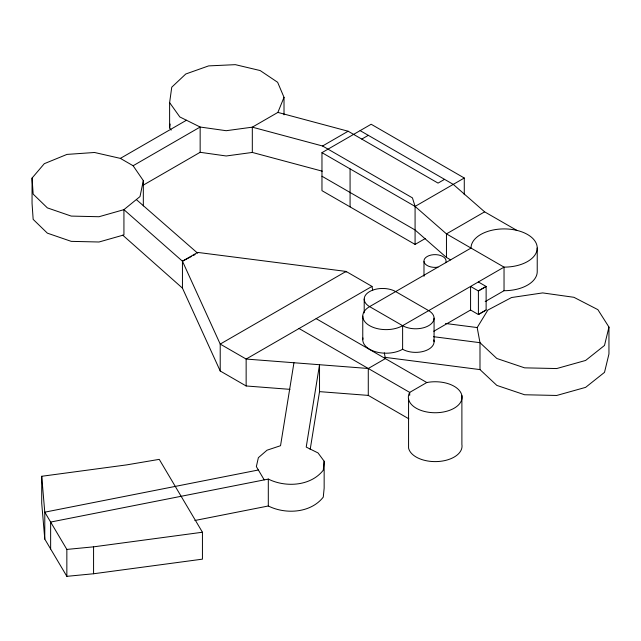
<?xml version="1.0" encoding="UTF-8"?>
<svg xmlns="http://www.w3.org/2000/svg" width="641" height="641" viewBox="0 0 641 641"><rect width="100%" height="100%" fill="white"/><g stroke="black" fill="none" stroke-linecap="round" stroke-linejoin="round"><path stroke-width="0.96" d="M310.18 449.485L319.53 391.635L319.53 364.721L306.214 447.089L318.048 452.947L324.154 461.224L323.272 470.214C310.749 486.271 285.517 487.673 268.307 479.075L50.639 522.062L50.639 548.976M171.195 130.107L169.617 127.896L169.617 102.624L171.756 87.192L185.778 73.995L208.637 65.895L235.367 64.661L260.166 70.55L277.641 82.296L284.011 97.336L284.011 114.827M169.617 127.896L170.153 124.034M293.947 362.75L280.534 445.703L267.025 450.198L258.371 457.682L256.352 466.6L264.22 479.885M143.328 180.65L140.002 196.579L123.929 209.655L99.002 216.73L71.239 216.089L47.37 207.884L33.164 194.103L32.05 178.078L44.301 163.687L66.96 154.409L94.539 152.486L120.372 158.383L133.112 165.739L143.328 180.65L143.328 205.921M608.95 327.07L608.95 353.984L604.511 372.357L585.618 387.364L556.7 395.465L524.594 394.752L496.839 385.401L479.989 369.601L479.989 342.687L477.184 327.559L487.865 310.06L511.558 297.528L542.679 292.905L573.903 297.296L597.877 309.651L608.95 327.07L604.511 345.443L585.618 360.45L556.7 368.551L524.594 367.846L496.839 358.487L479.989 342.687L433.476 336.685M169.617 102.624L179.817 116.942L200.152 127.03L226.201 130.708L252.314 127.166L277.882 112.407L284.011 97.336M433.805 331.253L470.574 310.02L478.402 314.539L478.402 290.966L486.126 286.447L478.346 281.96M478.402 314.539L486.126 310.02L486.126 286.447L478.346 290.934M120.372 158.383L186.459 120.236M133.112 165.739L200.152 127.03L200.152 152.302L143.424 185.057M322.287 171.187L252.314 152.438L252.314 127.166L322.559 145.996L348.135 131.229L438.051 183.102L444.55 179.36M425.199 238.58L415.08 244.421L321.966 190.657L321.966 152.654L371.163 124.25L464.276 178.014L464.276 194.712M361.812 139.089L368.303 135.339M289.964 389.351L246.144 385.97L220.216 370.995L182.445 288.113L182.445 261.199L197.66 252.41L346.068 271.423L371.996 286.399L372.717 290.293M321.966 152.654L415.08 206.418L464.276 178.014M371.996 286.399L246.144 359.056L220.216 344.089L182.445 261.199L123.929 209.655L123.929 234.927L99.002 242.002L71.239 241.361L47.37 233.156L33.164 219.374L32.05 203.349L32.05 178.078M537.222 247.979A33.044 19.078 0 0 0 516.774 230.359A33.108 19.11 0 0 0 471.015 248.067L369.609 306.622L402.62 325.676A18.421 10.633 0 0 0 428.669 325.676A18.421 10.633 0 0 0 428.669 310.637L395.657 291.575A18.421 10.633 0 0 0 369.609 291.575A18.421 10.633 0 0 0 369.609 306.622A23.348 13.477 0 0 0 369.609 325.676A23.348 13.477 0 0 0 402.62 325.676L504.034 267.129A33.108 19.11 0 0 0 537.23 248.035L537.23 271.608A33.108 19.11 0 0 1 504.034 290.71L485.197 301.582M246.144 385.97L246.144 359.056L368.279 368.487L385.385 358.615L384.312 352.846M478.346 314.515L486.126 310.02M408.565 399.223L408.565 448.083A26.85 15.504 0 0 0 438.324 461.504A26.85 15.504 0 0 0 461.889 444.469L461.889 395.609A26.85 15.504 0 0 0 426.802 382.525L409.695 392.396L299.043 328.512M182.445 261.199L191.739 256.312M193.43 255.422L195.12 254.533M258.363 469.997L44.782 512.175L44.782 539.089L66.848 576.339L93.57 573.759L202.436 559.152L202.436 532.238L159.248 459.357L126.71 464.877L41.713 476.279L41.713 503.193L44.782 539.089M194.848 520.5L268.307 505.989C285.517 514.587 310.749 513.185 323.272 497.12L324.154 488.138L324.154 461.224M252.314 152.438L226.201 155.979L200.152 152.302M41.713 476.279L44.782 512.175L66.848 549.425L93.57 546.845L202.436 532.238M319.53 391.635L368.279 395.401L408.83 418.813M445.519 323.473L477.184 327.559M384.985 357.341L479.989 369.601M277.882 112.407L348.135 131.229M516.782 230.351L484.572 211.818M360.13 130.62L453.251 184.376L484.628 211.85L446.457 233.885L446.457 257.466L450.695 259.909M322.559 145.996L412.451 197.885L415.08 206.418L415.08 244.421M321.966 176.235L415.08 229.991L446.457 257.466M478.402 290.966L470.574 286.447L470.574 310.02M316.149 318.641L426.802 382.525M415.08 206.418L446.457 233.885L504.034 267.129L504.034 290.71M122.727 235.159L182.445 288.113M434.069 318.16L434.069 341.733M445.663 262.706A11.057 6.386 0 0 0 435.992 254.653A11.057 6.386 0 0 0 423.989 261.584L423.989 276.319M409.695 395.393L409.695 392.396A26.85 15.504 0 0 0 432.355 412.66A26.85 15.504 0 0 0 461.889 395.609M402.62 325.676L402.62 349.257A23.348 13.477 0 0 1 375.786 351.813A23.348 13.477 0 0 1 362.966 337.967M368.279 368.487L368.279 395.401M364.208 299.099L364.208 312.848M362.766 316.149L362.766 339.73M350.074 168.887L350.074 206.891M346.068 272.209L346.068 271.423L220.216 344.089L220.216 370.995M268.307 479.075L268.307 505.989M197.66 252.41L197.66 253.195L136.557 199.76M93.57 546.845L93.57 573.759M66.848 549.425L66.848 576.339M433.789 339.89A18.421 10.633 0 0 1 424.15 351.172A18.421 10.633 0 0 1 402.62 349.257M437.931 267.169A11.057 6.386 0 0 1 423.989 261.584"/></g></svg>
